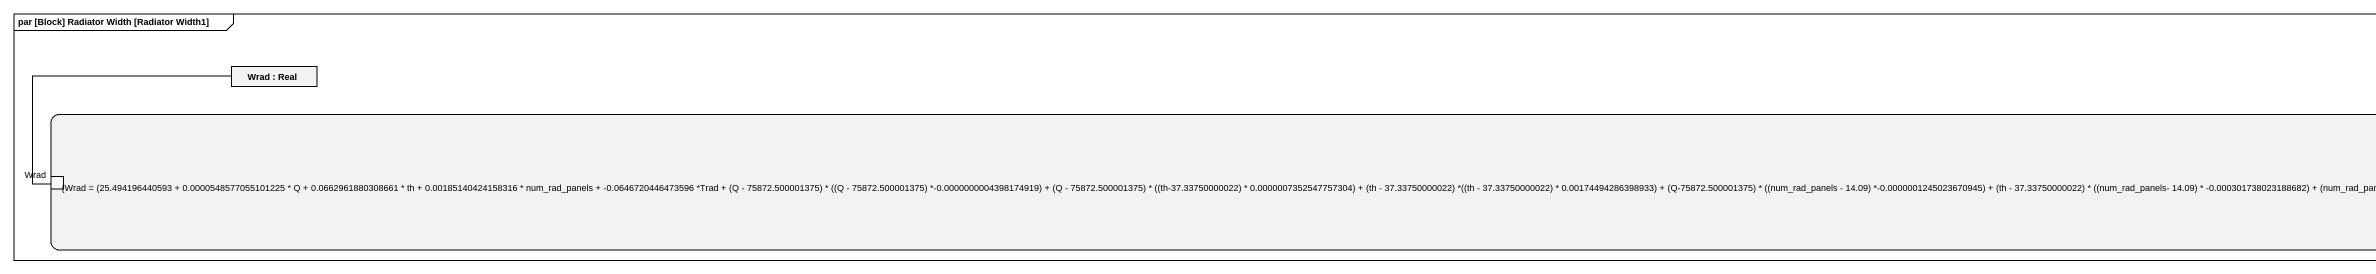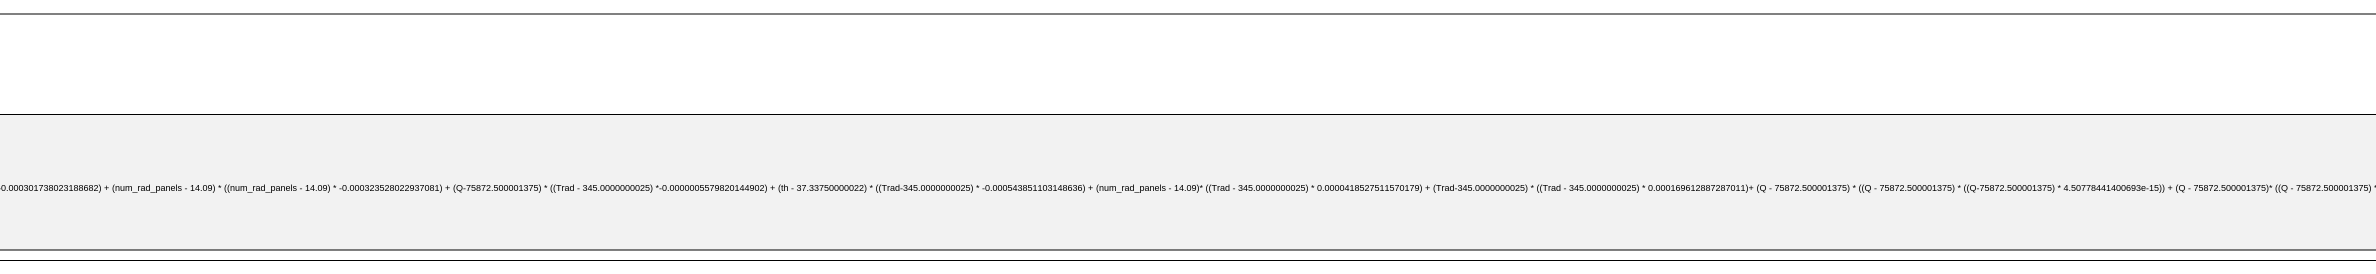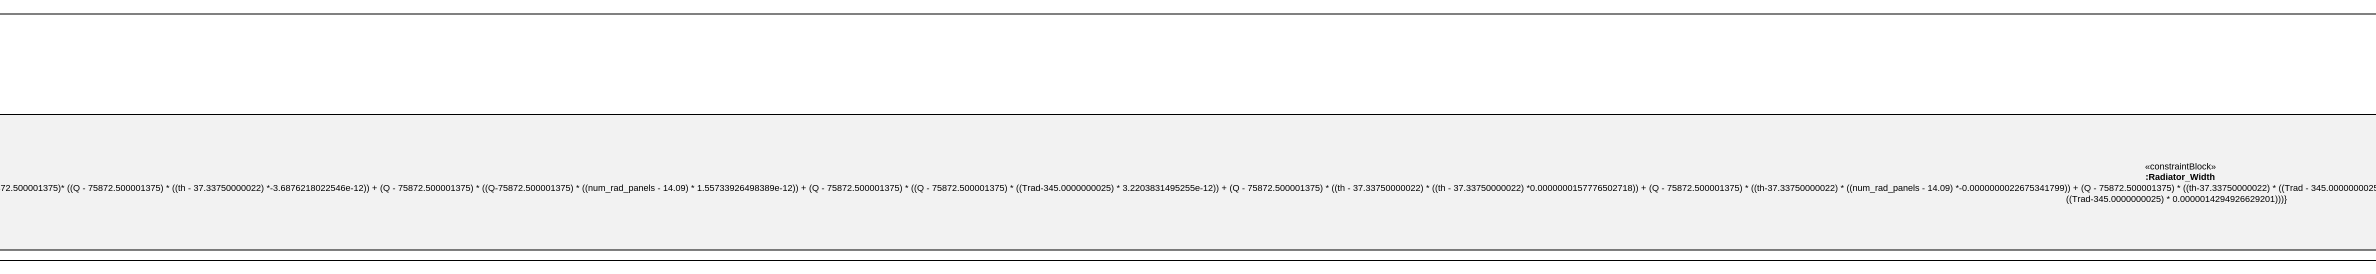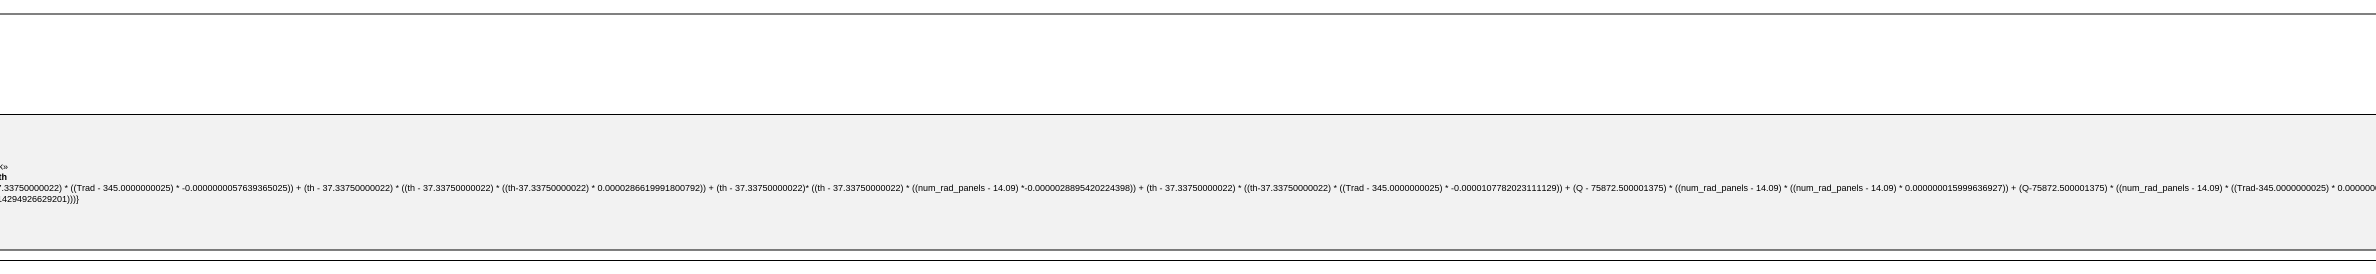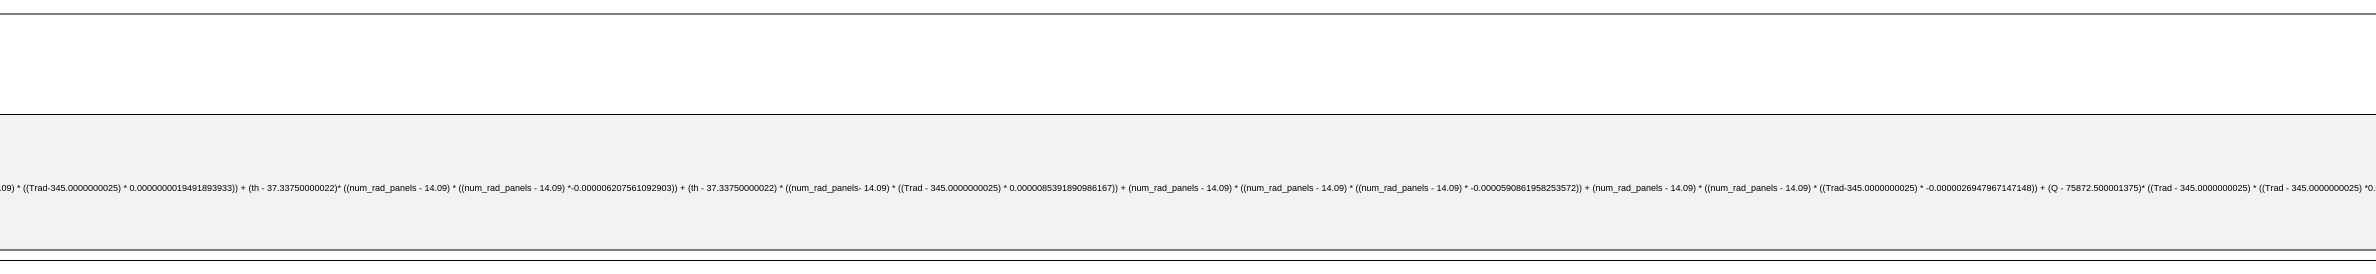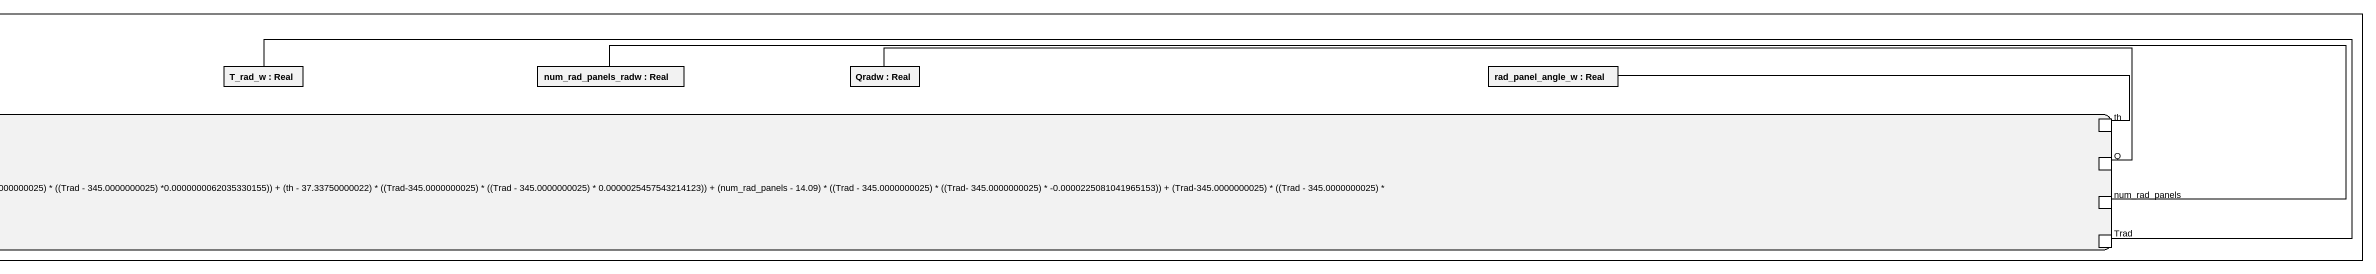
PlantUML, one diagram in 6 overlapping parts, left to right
@startuml
mainframe par [Block] Radiator Width [Radiator Width1]
rectangle "Wrad : Real" as Wrad
rectangle "T_rad_w : Real" as T_rad_w
rectangle "num_rad_panels_radw : Real" as num_rad_panels_radw
rectangle "Qradw : Real" as Qradw
rectangle "rad_panel_angle_w : Real" as rad_panel_angle_w
rectangle ":Radiator_Width\n{Wrad = (25.494196440593 + 0.0000548577055101225 * Q + 0.0662961880308661 * th + 0.00185140424158316 * num_rad_panels + -0.0646720446473596 *Trad + (Q - 75872.500001375) * ((Q - 75872.500001375) *-0.0000000004398174919) + (Q - 75872.500001375) * ((th-37.33750000022) * 0.0000007352547757304) + (th - 37.33750000022) *((th - 37.33750000022) * 0.00174494286398933) + (Q-75872.500001375) * ((num_rad_panels - 14.09) *-0.0000001245023670945) + (th - 37.33750000022) * ((num_rad_panels- 14.09) * -0.000301738023188682) + (num_rad_panels - 14.09) * ((num_rad_panels - 14.09) * -0.000323528022937081) + (Q-75872.500001375) * ((Trad - 345.0000000025) *-0.0000005579820144902) + (th - 37.33750000022) * ((Trad-345.0000000025) * -0.000543851103148636) + (num_rad_panels - 14.09)* ((Trad - 345.0000000025) * 0.0000418527511570179) + (Trad-345.0000000025) * ((Trad - 345.0000000025) * 0.000169612887287011)+ (Q - 75872.500001375) * ((Q - 75872.500001375) * ((Q-75872.500001375) * 4.50778441400693e-15)) + (Q - 75872.500001375)* ((Q - 75872.500001375) * ((th - 37.33750000022) *-3.6876218022546e-12)) + (Q - 75872.500001375) * ((Q-75872.500001375) * ((num_rad_panels - 14.09) * 1.55733926498389e-12)) + (Q - 75872.500001375) * ((Q - 75872.500001375) * ((Trad-345.0000000025) * 3.2203831495255e-12)) + (Q - 75872.500001375) * ((th - 37.33750000022) * ((th - 37.33750000022) *0.0000000157776502718)) + (Q - 75872.500001375) * ((th-37.33750000022) * ((num_rad_panels - 14.09) *-0.0000000022675341799)) + (Q - 75872.500001375) * ((th-37.33750000022) * ((Trad - 345.0000000025) * -0.0000000057639365025)) + (th - 37.33750000022) * ((th - 37.33750000022) * ((th-37.33750000022) * 0.0000286619991800792)) + (th - 37.33750000022)* ((th - 37.33750000022) * ((num_rad_panels - 14.09) *-0.0000028895420224398)) + (th - 37.33750000022) * ((th-37.33750000022) * ((Trad - 345.0000000025) * -0.0000107782023111129)) + (Q - 75872.500001375) * ((num_rad_panels - 14.09) * ((num_rad_panels - 14.09) * 0.000000015999636927)) + (Q-75872.500001375) * ((num_rad_panels - 14.09) * ((Trad-345.0000000025) * 0.0000000019491893933)) + (th - 37.33750000022)* ((num_rad_panels - 14.09) * ((num_rad_panels - 14.09) *-0.000006207561092903)) + (th - 37.33750000022) * ((num_rad_panels- 14.09) * ((Trad - 345.0000000025) * 0.0000085391890986167)) + (num_rad_panels - 14.09) * ((num_rad_panels - 14.09) * ((num_rad_panels - 14.09) * -0.0000590861958253572)) + (num_rad_panels - 14.09) * ((num_rad_panels - 14.09) * ((Trad-345.0000000025) * -0.0000026947967147148)) + (Q - 75872.500001375)* ((Trad - 345.0000000025) * ((Trad - 345.0000000025) *0.0000000062035330155)) + (th - 37.33750000022) * ((Trad-345.0000000025) * ((Trad - 345.0000000025) * 0.0000025457543214123)) + (num_rad_panels - 14.09) * ((Trad - 345.0000000025) * ((Trad- 345.0000000025) * -0.0000225081041965153)) + (Trad-345.0000000025) * ((Trad - 345.0000000025) * ((Trad-345.0000000025) * 0.0000014294926629201)))}" as Radiator_Width <<constraintBlock>> {
  port th
  port Q
  port "Wrad" as Wrad_2
  port num_rad_panels
  port Trad
}
th -left- rad_panel_angle_w
Q -left- Qradw
Wrad_2 -right- Wrad
num_rad_panels -left- num_rad_panels_radw
Trad -left- T_rad_w
@enduml
